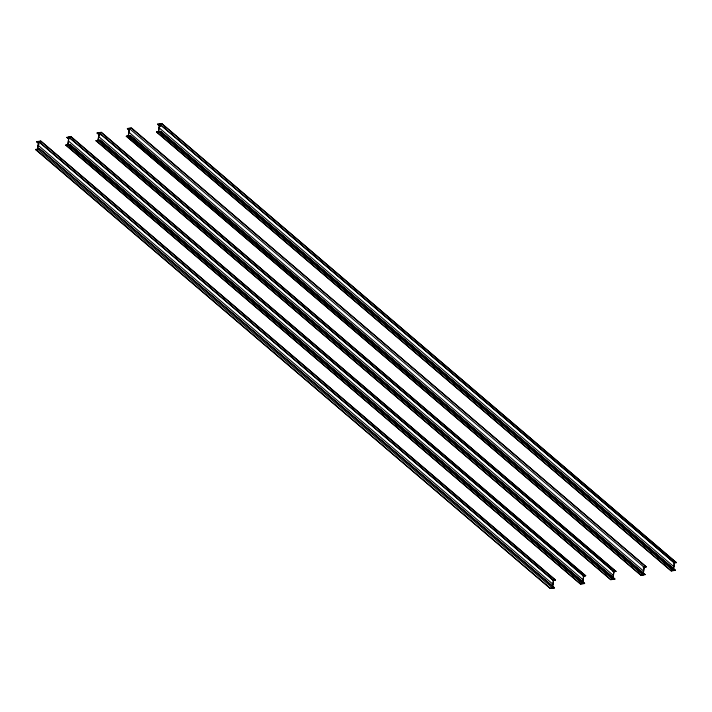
<?xml version="1.0" encoding="UTF-8"?>
<svg xmlns="http://www.w3.org/2000/svg" width="712" height="712" viewBox="0 0 712 712"><rect width="100%" height="100%" fill="white"/><g stroke="black" fill="none" stroke-linecap="round" stroke-linejoin="round"><path stroke-width="1.07" d="M35.6 149.591L37.567 149.066L552.467 587.916L554.363 587.889L550.349 588.468L35.6 149.591L39.614 149.013L554.363 587.889M39.213 144.055L36.712 141.644L40.735 141.065L555.485 579.942L553.518 580.467L38.768 141.59L37.718 149.039L39.649 148.763L554.399 587.64M37.567 149.066L38.608 141.617L36.686 141.893M555.449 580.182L40.735 141.065M65.833 145.212L67.791 144.687L582.541 583.555L583.591 576.106L68.841 137.229L66.91 137.514L70.96 136.686L585.673 575.803L583.751 576.079L69.002 137.211L67.951 144.661L582.701 583.537L584.596 583.502L580.583 584.08L65.833 145.212L69.847 144.625L584.596 583.502M67.791 144.687L68.841 137.229M69.847 144.625L67.951 144.661M585.673 575.803L70.96 136.686M96.058 140.825L98.025 140.3L612.774 579.176L613.824 571.718L99.066 132.85L97.144 133.126L101.193 132.299L615.907 571.416L613.975 571.7L99.226 132.824L98.176 140.282L612.934 579.15L614.821 579.123L610.807 579.702L96.058 140.825L100.072 140.246L614.821 579.123M98.025 140.3L99.066 132.85M100.072 140.246L98.176 140.282M615.907 571.416L101.193 132.299M129.059 130.189L127.404 128.498L131.417 127.92L646.167 566.788L131.382 128.16L129.459 128.445L128.409 135.894L130.34 135.618L645.09 574.486L641.04 575.314L126.327 136.197L128.249 135.921L642.998 574.789L644.048 567.339M128.249 135.921L129.299 128.463L127.368 128.747M645.054 574.735L130.34 135.618M156.515 132.058L158.482 131.533L673.232 570.41L674.282 562.961L159.532 124.084L157.601 124.36L161.651 123.532L676.364 562.658L674.433 562.934L159.684 124.057L158.643 131.515L673.392 570.383L675.288 570.356L671.265 570.935L156.515 132.058L160.529 131.48L675.288 570.356M158.482 131.533L159.532 124.084M160.529 131.48L158.643 131.515M676.364 562.658L161.651 123.532M550.349 588.468L35.636 149.342M552.467 587.916L553.518 580.467M580.583 584.08L65.86 144.963M582.701 583.537L583.751 576.079M610.807 579.702L96.093 140.584M612.934 579.15L613.975 571.7M641.04 575.314L126.327 136.197M645.09 574.486L643.159 574.771L644.209 567.313L129.299 128.463M671.265 570.935L156.551 131.818M673.392 570.383L674.433 562.934M38.768 141.59L40.7 141.314M69.002 137.211L70.924 136.927M99.226 132.824L101.157 132.548M159.684 124.057L161.615 123.781M126.291 136.446L130.305 135.859M552.467 580.378L555.485 579.942M582.701 575.99L585.709 575.554M612.934 571.611L615.942 571.175M643.159 567.224L646.167 566.788M673.392 562.845L676.4 562.409M644.209 567.313L646.14 567.037M550.385 588.219L552.316 587.943L553.357 580.485L38.608 141.617M580.618 583.84L582.541 583.555M610.843 579.452L612.774 579.176M641.076 575.073L642.998 574.789M671.3 570.686L673.232 570.41M157.637 124.11L160.173 126.273M157.601 124.36L160.138 126.522M159.088 127.795L673.837 566.672M160.565 131.23L675.314 570.107M127.404 128.498L129.095 129.94M128.854 132.183L643.603 571.051M128.409 135.894L643.159 574.771M97.179 132.877L99.716 135.04M97.144 133.126L99.68 135.289M98.621 136.562L613.379 575.438M100.107 139.997L614.856 578.874M66.946 137.265L68.637 138.707M66.91 137.514L68.601 138.956M68.396 140.949L583.146 579.817M69.883 144.385L584.632 583.253M36.712 141.644L38.404 143.085M38.163 145.328L552.913 584.205"/></g></svg>
